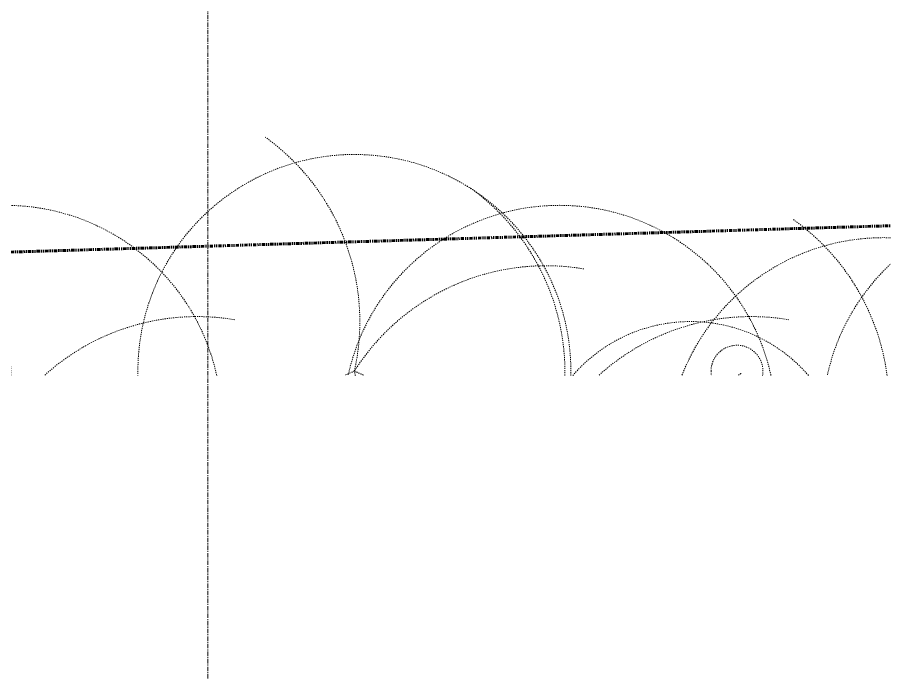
# Model space of a CAD drawing. Header units: inches. Extents: x -4061 to -1937, y 9836 to 11171.
# Drawn here: x -2849.3 to -2749.2, y 9836.2 to 9912.5 of the extents above; entities that cross this region are included whole.
import ezdxf

# ---------------------------------------------------------------- set-up
doc = ezdxf.new("R2010")
doc.units = ezdxf.units.IN
doc.header["$MEASUREMENT"] = 0
for name, pattern in [('Dash', [0.25, 0.125, -0.125]), ('Double Dash 3_8_', [1, 0.375, -0.125, 0.125, -0.125, 0.125, -0.125]), ('Grid Line 1_2_', [0.875, 0.5, -0.125, 0.125, -0.125])]:
    doc.linetypes.add(name, pattern=pattern)
for name, color, linetype, lineweight in [('0-1', 7, 'Continuous', 5), ('0-3', 53, 'Continuous', 9), ('0-4', 250, 'Double Dash 3_8_', 60), ('A-DETL-GENF-HDLN-1', 53, 'Dash', 9), ('C-PROP-LINE-1', 250, 'Double Dash 3_8_', 60), ('S-GRID-1', 1, 'Grid Line 1_2_', 9)]:
    doc.layers.add(name, color=color, linetype=linetype, lineweight=lineweight)

# ---------------------------------------------------------------- blocks, each defined once
blk = doc.blocks.new('fountain grass 26747 - fountain grass 26747-V47-ENLARGED RCP - 1ST FLOOR PLAN - WEST')
at = {"layer": 'A-DETL-GENF-HDLN-1'}
for centre, radius, start, end in [((-25.61, 5.7), 26.24, 7.4443, 54.5466), ((0, 0), 25, 21.388, 158.638), ((22.14, -14.08), 26.24, 80.4534, 117.7013)]:
    blk.add_arc(centre, radius, start, end, dxfattribs=at)
blk = doc.blocks.new('lupin 26755 - lupin 26755-V50-ENLARGED RCP - 1ST FLOOR PLAN - WEST')
at = {"layer": 'A-DETL-GENF-HDLN-1'}
for centre, radius, start, end in [((0, 0), 18, 220.9088, 319.0912), ((-5.36, -12.26), 3, 170.3134, 360), ((-12.13, -1.52), 12.23, 300.9755, 302.8468), ((-5.36, -12.26), 3, 360, 9.6866)]:
    blk.add_arc(centre, radius, start, end, dxfattribs=at)
blk = doc.blocks.new('fountain grass 26747 - fountain grass 26747-V53-ENLARGED RCP - 1ST FLOOR PLAN - WEST')
at = {"layer": 'A-DETL-GENF-HDLN-1'}
for centre, radius, start, end in [((-25.61, 5.7), 26.24, 359.2562, 54.5466), ((0, 0), 25, 12.4192, 167.6026), ((22.14, -14.08), 26.24, 80.4534, 132.106)]:
    blk.add_arc(centre, radius, start, end, dxfattribs=at)
blk = doc.blocks.new('fountain grass 26747 - fountain grass 26747-V52-ENLARGED RCP - 1ST FLOOR PLAN - WEST')
at = {"layer": 'A-DETL-GENF-HDLN-1'}
for centre, radius, start, end in [((-25.61, 5.7), 26.24, 347.4534, 54.5466), ((0, 0), 25, 360, 181.1825), ((22.14, -14.08), 26.24, 80.4534, 147.5466), ((10.02, -24.25), 26.24, 112.4534, 114.965), ((-25.61, -5.7), 26.24, 11.4081, 12.5466), ((-10.02, -24.25), 26.24, 65.035, 67.5466), ((0, 0), 25, 358.8137, 360)]:
    blk.add_arc(centre, radius, start, end, dxfattribs=at)
blk = doc.blocks.new('CTR  - Topography_rvt-1-ENLARGED RCP - 1ST FLOOR PLAN - WEST')
at = {"layer": '0-3'}
for name, p in [('fountain grass 26747 - fountain grass 26747-V52-ENLARGED RCP - 1ST FLOOR PLAN - WEST', (-2810.39, 9871.68)), ('fountain grass 26747 - fountain grass 26747-V53-ENLARGED RCP - 1ST FLOOR PLAN - WEST', (-2850.7, 9865.81)), ('fountain grass 26747 - fountain grass 26747-V53-ENLARGED RCP - 1ST FLOOR PLAN - WEST', (-2786.7, 9865.81)), ('fountain grass 26747 - fountain grass 26747-V53-ENLARGED RCP - 1ST FLOOR PLAN - WEST', (-2731.36, 9865.81)), ('fountain grass 26747 - fountain grass 26747-V47-ENLARGED RCP - 1ST FLOOR PLAN - WEST', (-2749.28, 9862.08))]:
    blk.add_blockref(name, p, dxfattribs=at)
at = {"layer": '0-3', "rotation": 180}
blk.add_blockref('lupin 26755 - lupin 26755-V50-ENLARGED RCP - 1ST FLOOR PLAN - WEST', (-2771.56, 9859.4), dxfattribs=at)
blk = doc.blocks.new('Family - ___-1878357-ENLARGED RCP - 1ST FLOOR PLAN - WEST')
at = {"layer": 'C-PROP-LINE-1'}
blk.add_line((-3325.87, 9871.17), (-2001.31, 9910.82), dxfattribs=at)
blk = doc.blocks.new('CTR - 1st Phase - Shell_rvt-1-ENLARGED RCP - 1ST FLOOR PLAN - WEST')
at = {"layer": 'S-GRID-1'}
blk.add_line((-2827.32, 9836.18), (-2827.32, 11138.35), dxfattribs=at)
at = {"layer": '0-4'}
blk.add_blockref('Family - ___-1878357-ENLARGED RCP - 1ST FLOOR PLAN - WEST', (0, 0), dxfattribs=at)

msp = doc.modelspace()

# ---------------------------------------------------------------- block references
at = {"layer": '0-1'}
for name in ['CTR - 1st Phase - Shell_rvt-1-ENLARGED RCP - 1ST FLOOR PLAN - WEST', 'CTR  - Topography_rvt-1-ENLARGED RCP - 1ST FLOOR PLAN - WEST']:
    msp.add_blockref(name, (0, 0), dxfattribs=at)

doc.saveas('drawing.dxf')
